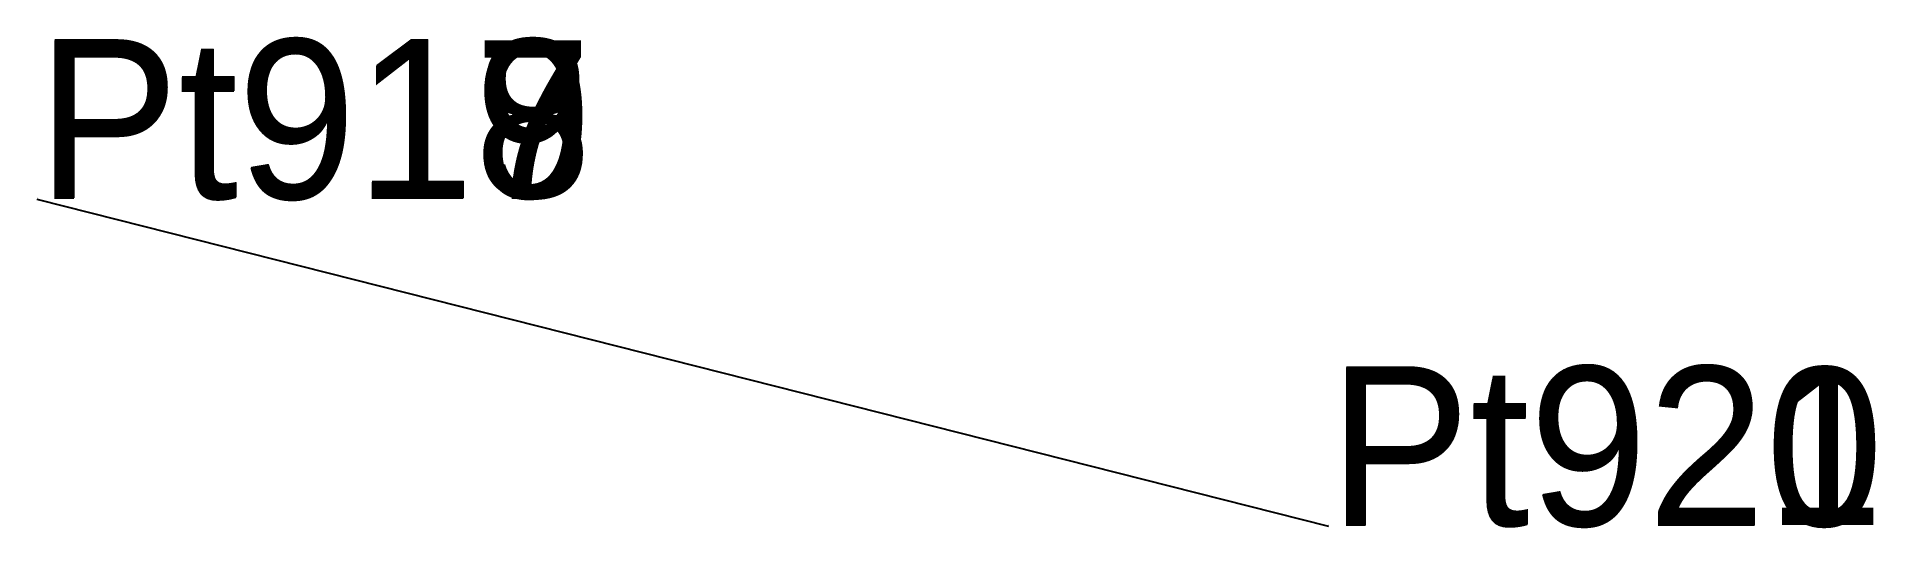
# Model space of a CAD drawing. Extents: x 552061.2 to 552082, y 1839349.5 to 1839355.
import ezdxf

# ---------------------------------------------------------------- set-up
doc = ezdxf.new("R2010")
doc.units = 0
for name, color, linetype in [('Level 10', 7, 'Continuous'), ('Level 12', 7, 'Continuous'), ('Level 7', 7, 'Continuous')]:
    doc.layers.add(name, color=color, linetype=linetype)

msp = doc.modelspace()

# ---------------------------------------------------------------- linework, layer by layer
at = {"layer": 'Level 10'}
msp.add_line((552061.21, 1839353.208), (552075.849, 1839349.499), dxfattribs=at)
at = {"layer": 'Level 7'}
for p, q in [((552061.21, 1839353.208), (552061.21, 1839353.208)), ((552061.214, 1839353.223), (552061.214, 1839353.223)), ((552061.217, 1839353.219), (552061.217, 1839353.219)), ((552075.849, 1839349.499), (552075.849, 1839349.499)), ((552075.852, 1839349.512), (552075.852, 1839349.512))]:
    msp.add_line(p, q, dxfattribs=at)

# ---------------------------------------------------------------- texts
at = {"layer": 'Level 12'}
for s, p in [('Pt917', (552061.21, 1839353.208)), ('Pt918', (552061.214, 1839353.223)), ('Pt919', (552061.217, 1839353.219)), ('Pt920', (552075.849, 1839349.499)), ('Pt921', (552075.852, 1839349.512))]:
    msp.add_text(s, height=1.8, dxfattribs=at).set_placement(p)

doc.saveas('drawing.dxf')
